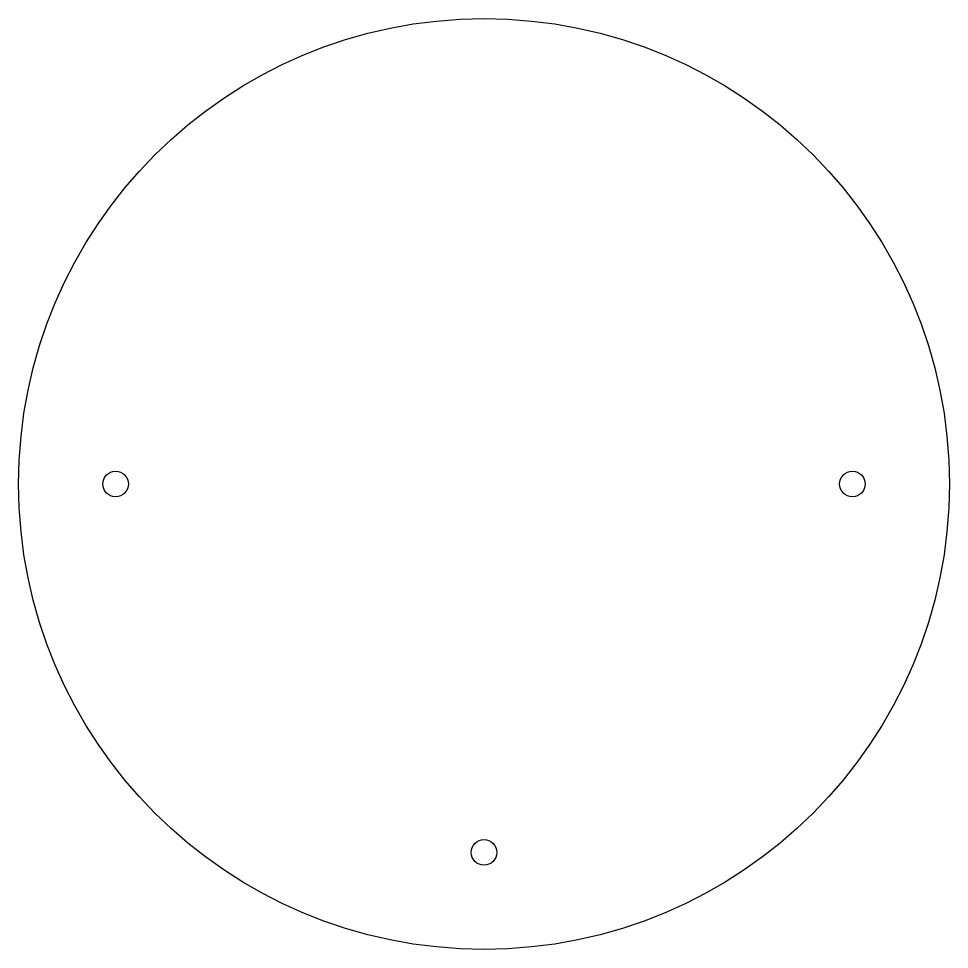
# Model space of a CAD drawing. Header units: millimetres. Extents: x -60 to 60, y -60 to 60.
import ezdxf

# ---------------------------------------------------------------- set-up
doc = ezdxf.new("R2010")
doc.units = ezdxf.units.MM
doc.layers.get('0').update_dxf_attribs({"linetype": 'CONTINUOUS'})

msp = doc.modelspace()

# ---------------------------------------------------------------- linework, layer by layer
for centre, radius in [((0, 0), 60), ((-47.5, 0), 1.65), ((47.5, 0), 1.65), ((0, -47.5), 1.65)]:
    msp.add_circle(centre, radius)

doc.saveas('drawing.dxf')
